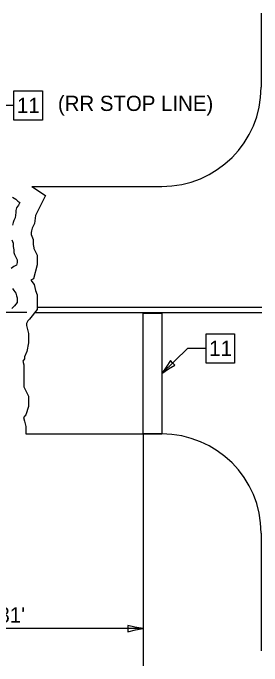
# Model space of a CAD drawing. Extents: x 0 to 2.83, y 0 to 1.83.
# Drawn here: x 1.746 to 1.936, y 1.007 to 1.507 of the extents above; entities that cross this region are included whole.
import ezdxf

# ---------------------------------------------------------------- set-up
doc = ezdxf.new("R2010")
doc.units = 0
for name, color, linetype in [('RD_Pr_Roadway_Dimensions', 7, 'Continuous'), ('RD_Pr_Roadway_Items', 7, 'Continuous'), ('RD_Pr_Roadway_Notes', 7, 'Continuous')]:
    doc.layers.add(name, color=color, linetype=linetype)

msp = doc.modelspace()

# ---------------------------------------------------------------- linework, layer by layer
at = {"layer": 'RD_Pr_Roadway_Dimensions'}
for p, q in [((1.84513, 1.1843), (1.84513, 1.00652)), ((1.84513, 1.03509), (1.51954, 1.03509))]:
    msp.add_line(p, q, dxfattribs=at)
msp.add_lwpolyline([(1.83347, 1.03753), (1.83346, 1.03509), (1.83346, 1.03265), (1.8393, 1.03408), (1.84513, 1.03509), (1.83891, 1.03622)], close=True, dxfattribs=at)
at = {"layer": 'RD_Pr_Roadway_Items'}
for p, q in [((1.93542, 1.50666), (1.93542, 1.44982)), ((1.76005, 1.3738), (1.8594, 1.3738)), ((1.936, 1.28118), (1.76413, 1.28118)), ((1.936, 1.28118), (1.76413, 1.28118)), ((1.28475, 1.27749), (1.75627, 1.27749)), ((1.28475, 1.27749), (1.75627, 1.27749)), ((1.936, 1.27692), (1.76205, 1.27692)), ((1.936, 1.27692), (1.76205, 1.27692)), ((1.75544, 1.1843), (1.8594, 1.1843)), ((1.93542, 1.10827), (1.93542, 1.01817))]:
    msp.add_line(p, q, dxfattribs=at)
for points in [[(1.76005, 1.3738), (1.77058, 1.36678), (1.76294, 1.3515), (1.76293, 1.35149), (1.76216, 1.34534), (1.76046, 1.34195), (1.75996, 1.33993), (1.75953, 1.33865), (1.75953, 1.33805), (1.75953, 1.33714), (1.76106, 1.3333), (1.76106, 1.32932), (1.76157, 1.32676), (1.76157, 1.32629), (1.76413, 1.32118), (1.76413, 1.31367), (1.76147, 1.30302), (1.75942, 1.302), (1.76191, 1.29868), (1.76303, 1.29422), (1.76413, 1.2909), (1.76413, 1.2869), (1.76413, 1.27952), (1.75823, 1.27214), (1.75733, 1.27124), (1.75715, 1.27088), (1.75595, 1.26887), (1.75595, 1.26728), (1.75748, 1.26115), (1.75748, 1.25723), (1.75748, 1.25392), (1.75639, 1.24736), (1.75441, 1.24341), (1.75441, 1.24188), (1.75317, 1.24002), (1.7539, 1.23711), (1.7539, 1.2337), (1.7539, 1.23165), (1.7539, 1.2291), (1.7539, 1.22654), (1.7539, 1.225), (1.7539, 1.22296), (1.7539, 1.22041), (1.75748, 1.21325), (1.75748, 1.20515), (1.75541, 1.19893), (1.75376, 1.19673), (1.75447, 1.19391), (1.75544, 1.19005), (1.75544, 1.1843)], [(1.74535, 1.36567), (1.7479, 1.36413), (1.74944, 1.3626), (1.75097, 1.36158), (1.74995, 1.35953), (1.74842, 1.35748), (1.7479, 1.35544), (1.7479, 1.3539), (1.74739, 1.34981), (1.74637, 1.34777), (1.74586, 1.34623), (1.74535, 1.34418)], [(1.74484, 1.33293), (1.74586, 1.33037), (1.74586, 1.32782), (1.74637, 1.32526), (1.74637, 1.32321), (1.74688, 1.32168), (1.7479, 1.31963), (1.74893, 1.31759), (1.74893, 1.31554), (1.74842, 1.31349), (1.74637, 1.31247), (1.74432, 1.31094)], [(1.74535, 1.29559), (1.74637, 1.29406), (1.7479, 1.29201), (1.74842, 1.28996), (1.74893, 1.28843), (1.74893, 1.2869), (1.74893, 1.28485), (1.74688, 1.28229), (1.74484, 1.28025)]]:
    msp.add_lwpolyline(points, dxfattribs=at)
msp.add_lwpolyline([(1.84513, 1.27681), (1.8594, 1.27681), (1.8594, 1.1843), (1.84513, 1.1843)], close=True, dxfattribs=at)
for centre, start, end in [((1.8594, 1.44982), 270, 0), ((1.8594, 1.10827), 0, 90)]:
    msp.add_arc(centre, 0.07603, start, end, dxfattribs=at)
at = {"layer": 'RD_Pr_Roadway_Notes'}
for p, q in [((1.74629, 1.43579), (1.73208, 1.43579)), ((1.8594, 1.23055), (1.87906, 1.24975)), ((1.89326, 1.24975), (1.87906, 1.24975))]:
    msp.add_line(p, q, dxfattribs=at)
for points in [[(1.74629, 1.44696), (1.76819, 1.44696), (1.76819, 1.42462), (1.74629, 1.42462)], [(1.89326, 1.26093), (1.91517, 1.26093), (1.91517, 1.23858), (1.89326, 1.23858)], [(1.86944, 1.23695), (1.86774, 1.2387), (1.86604, 1.24045), (1.86286, 1.23535), (1.8594, 1.23055), (1.86464, 1.23409)]]:
    msp.add_lwpolyline(points, close=True, dxfattribs=at)

# ---------------------------------------------------------------- texts
at = {"layer": 'RD_Pr_Roadway_Dimensions'}
msp.add_text("GREATER THAN 81'", height=0.0117, dxfattribs=at).set_placement((1.60762, 1.03974))
at = {"layer": 'RD_Pr_Roadway_Notes'}
for s, height, p in [('11', 0.0117, (1.74872, 1.43005)), ('(RR STOP LINE)', 0.0116667, (1.78004, 1.43166)), ('11', 0.0117, (1.8957, 1.24401))]:
    msp.add_text(s, height=height, dxfattribs=at).set_placement(p)

doc.saveas('drawing.dxf')
